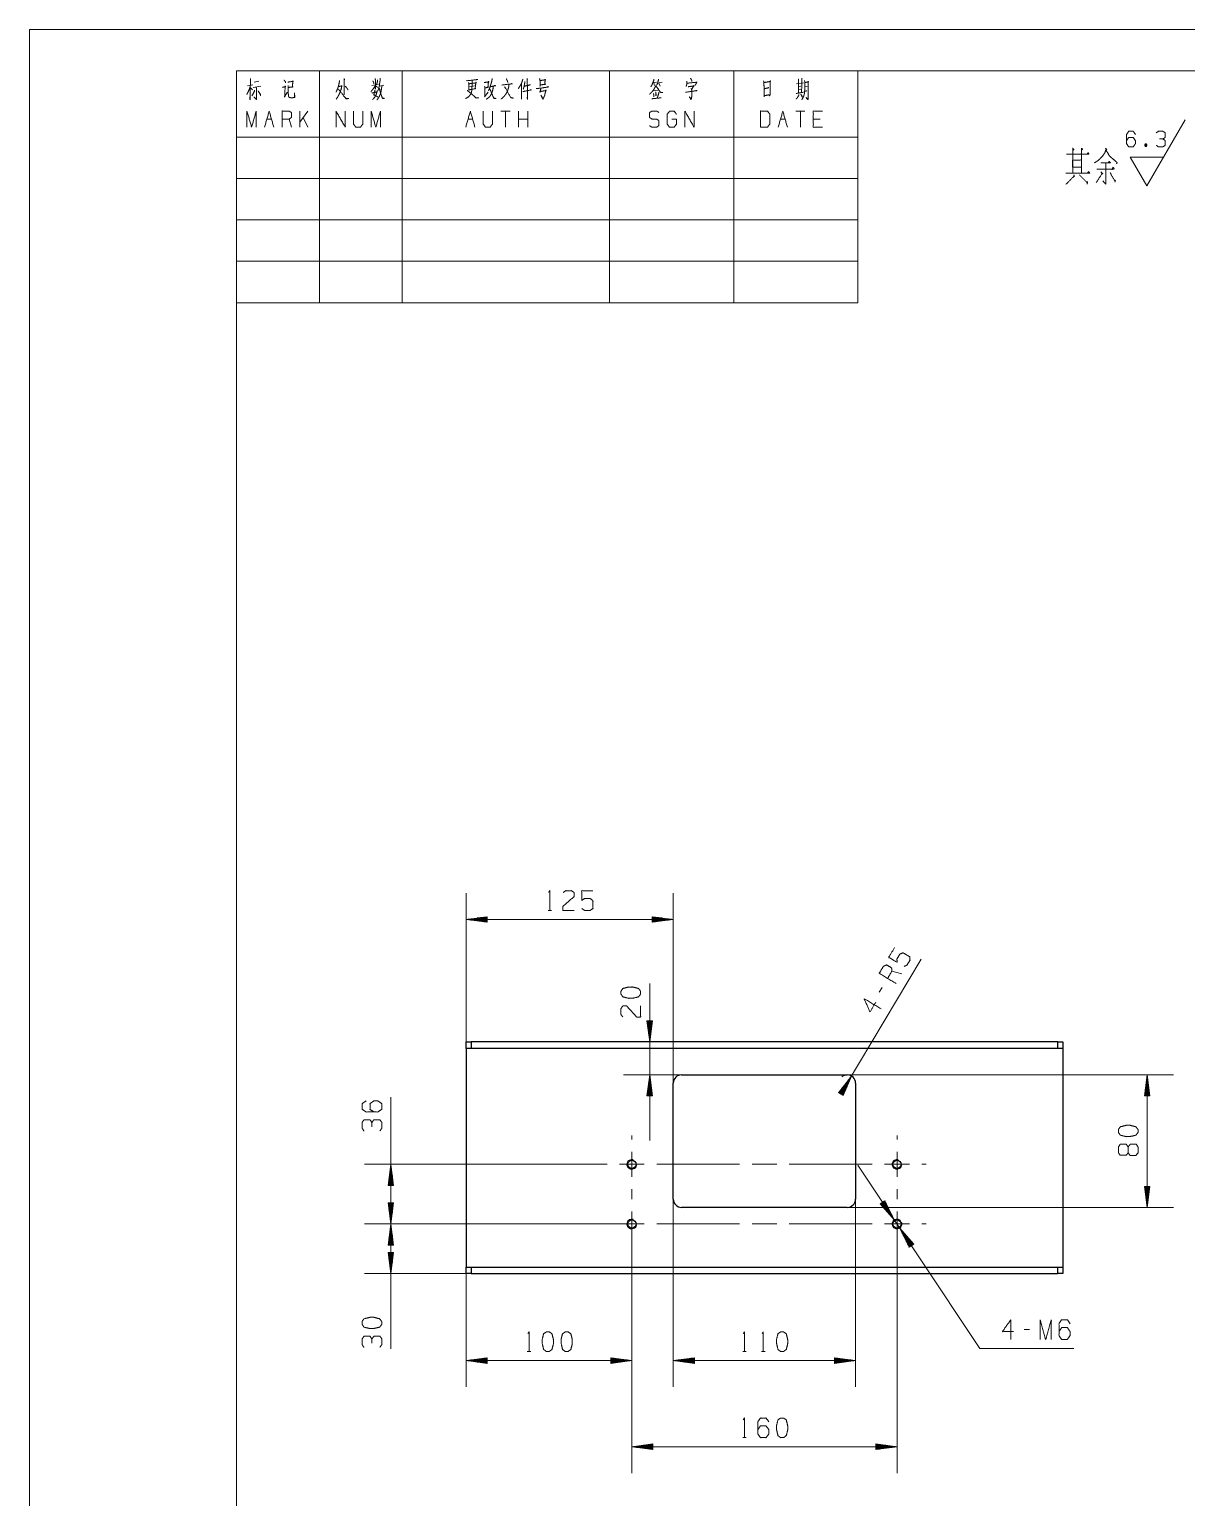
# Model space of a CAD drawing. Header units: millimetres. Extents: x 0 to 210, y 0 to 297.
# Drawn here: x 0 to 139.7, y 119.7 to 297 of the extents above; entities that cross this region are included whole.
import ezdxf

# ---------------------------------------------------------------- set-up
doc = ezdxf.new("R2010")
doc.units = ezdxf.units.MM
doc.layers.add('101', color=7, linetype='Continuous', true_color=0xffffff)

msp = doc.modelspace()

# ---------------------------------------------------------------- linework, layer by layer
at = {"layer": '101', "color": 133, "linetype": 'Continuous', "lineweight": 18}
for p, q in [((210, 297), (0, 297)), ((0, 297), (0, 0)), ((25, 292), (100, 292)), ((25, 292), (100, 292)), ((25, 292), (25, 5)), ((25, 292), (100, 292)), ((205, 292), (25, 292)), ((25, 292), (25, 264)), ((35, 292), (35, 264)), ((45, 292), (45, 264)), ((70, 292), (70, 264)), ((85, 292), (85, 264)), ((100, 292), (100, 264)), ((25, 284), (100, 284)), ((25, 279), (100, 279)), ((25, 274), (100, 274)), ((25, 269), (100, 269)), ((25, 264), (100, 264))]:
    msp.add_line(p, q, dxfattribs=at)
at = {"layer": '101', "color": 72, "linetype": 'Continuous', "lineweight": 18}
for p, q in [((27.13, 290.61), (27.71, 290.74)), ((26.34, 290.18), (26.96, 290.3)), ((26.7, 289.95), (26.92, 289.68)), ((26.99, 289.99), (27.95, 290.14)), ((41.34, 290.22), (42.13, 290.38)), ((42.25, 290.16), (42.79, 290.28)), ((53.17, 290.09), (53.7, 290.18)), ((54.91, 288.87), (55.37, 289.43)), ((75.25, 290.57), (75.67, 290.63)), ((75.35, 290.55), (75.45, 290.24)), ((75.83, 289.64), (75.37, 289.56)), ((75.82, 290.51), (76.35, 290.61)), ((75.98, 290.49), (76.11, 290.16)), ((92.56, 290.43), (93.43, 290.55)), ((92.84, 290.07), (93.11, 290.14)), ((92.86, 289.72), (93.09, 289.78)), ((93.6, 290.05), (93.85, 290.12)), ((28.66, 286.17), (29.22, 286.17)), ((31.62, 285.18), (31.34, 286.17)), ((32.63, 285.18), (32.63, 287.14)), ((33.59, 287.14), (32.63, 285.78)), ((33.59, 285.18), (33.04, 286.36)), ((52.94, 286.17), (53.49, 286.17)), ((58.02, 287.14), (56.9, 287.14)), ((57.46, 287.14), (57.46, 285.18)), ((59.02, 285.18), (59.02, 287.14)), ((60.14, 286.17), (59.02, 286.17)), ((60.14, 285.18), (60.14, 287.14)), ((90.65, 286.17), (91.2, 286.17)), ((93.6, 287.14), (92.49, 287.14)), ((93.05, 287.14), (93.05, 285.18)), ((95.45, 286.17), (94.61, 286.17)), ((62.59, 190.63), (63.01, 190.63)), ((105.28, 182.96), (104.08, 183.28)), ((102.92, 181.32), (102.57, 180.75)), ((120.71, 140.03), (120.04, 140.03)), ((60.09, 137.37), (60.51, 137.37)), ((86.09, 137.37), (86.51, 137.37)), ((88.36, 137.37), (88.79, 137.37)), ((86.09, 126.97), (86.51, 126.97))]:
    msp.add_line(p, q, dxfattribs=at)
at = {"layer": '101', "color": 43, "linetype": 'Continuous', "lineweight": 18}
for p, q in [((134.86, 278.09), (139.47, 286.09)), ((134.68, 283.18), (134.8, 282.84)), ((132.84, 281.59), (136.88, 281.59)), ((134.86, 278.09), (132.84, 281.59))]:
    msp.add_line(p, q, dxfattribs=at)
at = {"layer": '101', "color": 22, "linetype": 'Continuous', "lineweight": 18}
for p, q in [((52.71, 173.97), (52.71, 192.71)), ((77.71, 169.77), (77.71, 192.71)), ((55.25, 189.87), (52.71, 189.54)), ((55.25, 189.72), (54.06, 189.72)), ((55.25, 189.77), (54.44, 189.77)), ((55.25, 189.82), (54.83, 189.82)), ((55.25, 189.87), (55.21, 189.87)), ((55.25, 189.87), (55.21, 189.87)), ((55.25, 189.2), (55.25, 189.87)), ((77.71, 189.54), (75.17, 189.87)), ((75.17, 189.87), (75.2, 189.87)), ((75.17, 189.87), (75.17, 189.2)), ((75.17, 189.87), (75.2, 189.87)), ((75.17, 189.82), (75.58, 189.82)), ((75.17, 189.77), (75.97, 189.77)), ((75.17, 189.72), (76.35, 189.72)), ((77.71, 189.54), (52.71, 189.54)), ((52.71, 189.54), (55.25, 189.2)), ((55.25, 189.56), (52.9, 189.56)), ((55.25, 189.51), (52.9, 189.51)), ((55.25, 189.61), (53.28, 189.61)), ((55.25, 189.46), (53.28, 189.46)), ((55.25, 189.66), (53.67, 189.66)), ((55.25, 189.41), (53.67, 189.41)), ((55.25, 189.36), (54.06, 189.36)), ((55.25, 189.31), (54.44, 189.31)), ((55.25, 189.26), (54.83, 189.26)), ((55.25, 189.21), (55.21, 189.21)), ((55.25, 189.21), (55.21, 189.21)), ((75.17, 189.66), (76.74, 189.66)), ((75.17, 189.61), (77.13, 189.61)), ((75.17, 189.56), (77.51, 189.56)), ((75.17, 189.2), (77.71, 189.54)), ((75.17, 189.51), (77.51, 189.51)), ((75.17, 189.46), (77.13, 189.46)), ((75.17, 189.41), (76.74, 189.41)), ((75.17, 189.36), (76.35, 189.36)), ((75.17, 189.31), (75.97, 189.31)), ((75.17, 189.26), (75.58, 189.26)), ((75.17, 189.21), (75.2, 189.21)), ((75.17, 189.21), (75.2, 189.21)), ((98.71, 169.77), (107.61, 184.73)), ((74.86, 181.81), (74.86, 162.83)), ((74.53, 177.31), (74.86, 174.77)), ((74.53, 177.31), (74.53, 177.28)), ((74.53, 177.31), (74.53, 177.28)), ((75.19, 177.31), (74.53, 177.31)), ((74.58, 177.31), (74.58, 176.89)), ((74.63, 177.31), (74.63, 176.51)), ((74.68, 177.31), (74.68, 176.12)), ((74.73, 177.31), (74.73, 175.73)), ((74.78, 177.31), (74.78, 175.35)), ((74.83, 177.31), (74.83, 174.96)), ((74.86, 174.77), (75.19, 177.31)), ((74.89, 177.31), (74.89, 174.96)), ((74.94, 177.31), (74.94, 175.35)), ((74.99, 177.31), (74.99, 175.73)), ((75.04, 177.31), (75.04, 176.12)), ((75.09, 177.31), (75.09, 176.51)), ((75.14, 177.31), (75.14, 176.89)), ((75.19, 177.31), (75.19, 177.28)), ((75.19, 177.31), (75.19, 177.28)), ((78.71, 170.77), (71.69, 170.77)), ((74.86, 170.77), (74.53, 168.23)), ((74.78, 168.23), (74.78, 170.19)), ((74.83, 168.23), (74.83, 170.58)), ((75.19, 168.23), (74.86, 170.77)), ((74.89, 168.23), (74.89, 170.58)), ((74.94, 168.23), (74.94, 170.19)), ((99.22, 170.63), (97.63, 168.62)), ((97.9, 168.46), (99.1, 170.48)), ((97.94, 168.43), (99.14, 170.45)), ((98.2, 168.27), (99.22, 170.63)), ((98.71, 170.77), (138.07, 170.77)), ((134.89, 170.77), (134.56, 168.23)), ((134.82, 168.23), (134.82, 170.19)), ((134.87, 168.23), (134.87, 170.58)), ((135.23, 168.23), (134.89, 170.77)), ((134.89, 170.77), (134.89, 154.77)), ((134.92, 168.23), (134.92, 170.58)), ((134.97, 168.23), (134.97, 170.19)), ((74.58, 168.23), (74.58, 168.65)), ((74.63, 168.23), (74.63, 169.03)), ((74.68, 168.23), (74.68, 169.42)), ((74.73, 168.23), (74.73, 169.8)), ((74.99, 168.23), (74.99, 169.8)), ((75.04, 168.23), (75.04, 169.42)), ((75.09, 168.23), (75.09, 169.03)), ((75.14, 168.23), (75.14, 168.65)), ((97.63, 168.61), (97.65, 168.64)), ((97.63, 168.61), (97.65, 168.64)), ((97.63, 168.62), (98.2, 168.27)), ((97.68, 168.59), (97.89, 168.95)), ((97.72, 168.56), (98.13, 169.25)), ((97.76, 168.54), (98.37, 169.56)), ((97.81, 168.51), (98.61, 169.86)), ((97.85, 168.48), (98.86, 170.17)), ((97.98, 168.41), (98.99, 170.09)), ((98.03, 168.38), (98.83, 169.73)), ((98.07, 168.35), (98.68, 169.38)), ((98.11, 168.33), (98.52, 169.02)), ((98.16, 168.3), (98.37, 168.66)), ((134.61, 168.23), (134.61, 168.65)), ((134.66, 168.23), (134.66, 169.03)), ((134.72, 168.23), (134.72, 169.42)), ((134.77, 168.23), (134.77, 169.8)), ((135.02, 168.23), (135.02, 169.8)), ((135.07, 168.23), (135.07, 169.42)), ((135.12, 168.23), (135.12, 169.03)), ((135.17, 168.23), (135.17, 168.65)), ((43.63, 152.77), (43.63, 168.07)), ((74.53, 168.23), (74.53, 168.26)), ((74.53, 168.23), (74.53, 168.26)), ((74.53, 168.23), (75.19, 168.23)), ((75.19, 168.23), (75.19, 168.26)), ((75.19, 168.23), (75.19, 168.26)), ((98.2, 168.28), (98.22, 168.3)), ((98.2, 168.28), (98.22, 168.3)), ((134.56, 168.23), (134.56, 168.26)), ((134.56, 168.23), (134.56, 168.26)), ((134.56, 168.23), (135.23, 168.23)), ((135.22, 168.23), (135.22, 168.26)), ((135.22, 168.23), (135.22, 168.26)), ((69.21, 159.97), (40.45, 159.97)), ((43.63, 159.97), (43.29, 157.43)), ((43.6, 157.43), (43.6, 159.78)), ((43.96, 157.43), (43.63, 159.97)), ((43.65, 157.43), (43.65, 159.78)), ((99.97, 159.87), (114.71, 137.74)), ((43.35, 157.43), (43.35, 157.85)), ((43.4, 157.43), (43.4, 158.23)), ((43.45, 157.43), (43.45, 158.62)), ((43.5, 157.43), (43.5, 159)), ((43.55, 157.43), (43.55, 159.39)), ((43.7, 157.43), (43.7, 159.39)), ((43.75, 157.43), (43.75, 159)), ((43.81, 157.43), (43.81, 158.62)), ((43.86, 157.43), (43.86, 158.23)), ((43.91, 157.43), (43.91, 157.85)), ((43.29, 157.43), (43.96, 157.43)), ((43.3, 157.43), (43.3, 157.46)), ((43.3, 157.43), (43.3, 157.46)), ((43.96, 157.43), (43.96, 157.46)), ((43.96, 157.43), (43.96, 157.46)), ((134.56, 157.31), (134.89, 154.77)), ((135.23, 157.31), (134.56, 157.31)), ((134.56, 157.31), (134.56, 157.28)), ((134.56, 157.31), (134.56, 157.28)), ((134.61, 157.31), (134.61, 156.89)), ((134.66, 157.31), (134.66, 156.51)), ((134.72, 157.31), (134.72, 156.12)), ((134.77, 157.31), (134.77, 155.73)), ((134.82, 157.31), (134.82, 155.35)), ((134.87, 157.31), (134.87, 154.96)), ((134.89, 154.77), (135.23, 157.31)), ((134.92, 157.31), (134.92, 154.96)), ((134.97, 157.31), (134.97, 155.35)), ((135.02, 157.31), (135.02, 155.73)), ((135.07, 157.31), (135.07, 156.12)), ((135.12, 157.31), (135.12, 156.51)), ((135.17, 157.31), (135.17, 156.89)), ((135.22, 157.31), (135.22, 157.28)), ((135.22, 157.31), (135.22, 157.28)), ((43.96, 155.31), (43.29, 155.31)), ((43.29, 155.31), (43.63, 152.77)), ((43.3, 155.31), (43.3, 155.28)), ((43.3, 155.31), (43.3, 155.28)), ((43.35, 155.31), (43.35, 154.89)), ((43.4, 155.31), (43.4, 154.51)), ((43.45, 155.31), (43.45, 154.12)), ((43.5, 155.31), (43.5, 153.73)), ((43.55, 155.31), (43.55, 153.35)), ((43.6, 155.31), (43.6, 152.96)), ((43.63, 152.77), (43.96, 155.31)), ((43.65, 155.31), (43.65, 152.96)), ((43.7, 155.31), (43.7, 153.35)), ((43.75, 155.31), (43.75, 153.73)), ((43.81, 155.31), (43.81, 154.12)), ((43.86, 155.31), (43.86, 154.51)), ((43.91, 155.31), (43.91, 154.89)), ((43.96, 155.31), (43.96, 155.28)), ((43.96, 155.31), (43.96, 155.28)), ((77.71, 155.77), (77.71, 133.1)), ((98.71, 154.77), (138.07, 154.77)), ((99.71, 155.77), (99.71, 133.1)), ((103.24, 155.57), (102.69, 155.2)), ((102.69, 155.2), (102.71, 155.17)), ((102.69, 155.2), (104.37, 153.27)), ((102.69, 155.2), (102.71, 155.17)), ((102.73, 155.23), (102.96, 154.88)), ((102.77, 155.26), (103.22, 154.59)), ((102.82, 155.28), (103.48, 154.29)), ((102.86, 155.31), (103.73, 154)), ((102.9, 155.34), (103.99, 153.71)), ((102.94, 155.37), (104.24, 153.41)), ((102.99, 155.4), (104.29, 153.44)), ((103.03, 155.42), (104.12, 153.79)), ((103.07, 155.45), (103.94, 154.14)), ((103.11, 155.48), (103.77, 154.49)), ((103.15, 155.51), (103.6, 154.84)), ((103.2, 155.54), (103.43, 155.19)), ((103.24, 155.57), (103.26, 155.54)), ((104.37, 153.27), (103.24, 155.57)), ((103.24, 155.57), (103.26, 155.54)), ((69.21, 152.77), (40.45, 152.77)), ((72.71, 152.77), (40.45, 152.77)), ((43.63, 152.77), (43.29, 150.23)), ((43.6, 150.23), (43.6, 152.58)), ((43.96, 150.23), (43.63, 152.77)), ((43.63, 152.77), (43.63, 137.7)), ((43.65, 150.23), (43.65, 152.58)), ((72.71, 152.77), (72.71, 122.7)), ((104.71, 152.77), (104.71, 122.7)), ((43.4, 150.23), (43.4, 151.03)), ((43.45, 150.23), (43.45, 151.42)), ((43.5, 150.23), (43.5, 151.8)), ((43.55, 150.23), (43.55, 152.19)), ((43.7, 150.23), (43.7, 152.19)), ((43.75, 150.23), (43.75, 151.8)), ((43.81, 150.23), (43.81, 151.42)), ((43.86, 150.23), (43.86, 151.03)), ((105.04, 152.27), (106.17, 149.97)), ((106.72, 150.34), (105.04, 152.27)), ((106.42, 150.14), (105.12, 152.09)), ((106.47, 150.17), (105.17, 152.12)), ((106.38, 150.11), (105.3, 151.75)), ((106.51, 150.2), (105.42, 151.83)), ((106.34, 150.09), (105.47, 151.4)), ((106.3, 150.06), (105.64, 151.05)), ((106.55, 150.23), (105.68, 151.54)), ((106.26, 150.03), (105.81, 150.7)), ((106.59, 150.25), (105.93, 151.24)), ((106.64, 150.28), (106.19, 150.95)), ((43.29, 150.23), (43.96, 150.23)), ((43.96, 149.31), (43.29, 149.31)), ((43.29, 149.31), (43.63, 146.77)), ((43.3, 150.23), (43.3, 150.26)), ((43.3, 150.23), (43.3, 150.26)), ((43.3, 149.31), (43.3, 149.28)), ((43.3, 149.31), (43.3, 149.28)), ((43.35, 150.23), (43.35, 150.65)), ((43.35, 149.31), (43.35, 148.89)), ((43.4, 149.31), (43.4, 148.51)), ((43.45, 149.31), (43.45, 148.12)), ((43.5, 149.31), (43.5, 147.73)), ((43.55, 149.31), (43.55, 147.35)), ((43.6, 149.31), (43.6, 146.96)), ((43.63, 146.77), (43.96, 149.31)), ((43.65, 149.31), (43.65, 146.96)), ((43.7, 149.31), (43.7, 147.35)), ((43.75, 149.31), (43.75, 147.73)), ((43.81, 149.31), (43.81, 148.12)), ((43.86, 149.31), (43.86, 148.51)), ((43.91, 150.23), (43.91, 150.65)), ((43.91, 149.31), (43.91, 148.89)), ((43.96, 150.23), (43.96, 150.26)), ((43.96, 150.23), (43.96, 150.26)), ((43.96, 149.31), (43.96, 149.28)), ((43.96, 149.31), (43.96, 149.28)), ((72.71, 149.27), (72.71, 133.1)), ((106.21, 150), (105.98, 150.35)), ((106.17, 149.97), (106.15, 150)), ((106.17, 149.97), (106.15, 150)), ((106.17, 149.97), (106.72, 150.34)), ((106.68, 150.31), (106.45, 150.66)), ((106.72, 150.34), (106.7, 150.37)), ((106.72, 150.34), (106.7, 150.37)), ((52.71, 147.57), (52.71, 133.1)), ((53.31, 146.77), (40.45, 146.77)), ((55.25, 136.61), (52.71, 136.27)), ((55.25, 136.5), (54.44, 136.5)), ((55.25, 136.55), (54.83, 136.55)), ((55.25, 136.6), (55.21, 136.6)), ((55.25, 136.6), (55.21, 136.6)), ((55.25, 135.94), (55.25, 136.61)), ((70.17, 136.61), (70.17, 135.94)), ((72.71, 136.27), (70.17, 136.61)), ((70.17, 136.6), (70.2, 136.6)), ((70.17, 136.6), (70.2, 136.6)), ((70.17, 136.55), (70.58, 136.55)), ((70.17, 136.5), (70.97, 136.5)), ((80.25, 136.61), (77.71, 136.27)), ((80.25, 136.5), (79.44, 136.5)), ((80.25, 136.55), (79.83, 136.55)), ((80.25, 136.6), (80.21, 136.6)), ((80.25, 136.6), (80.21, 136.6)), ((80.25, 135.94), (80.25, 136.61)), ((99.71, 136.27), (97.17, 136.61)), ((97.17, 136.61), (97.17, 135.94)), ((97.17, 136.6), (97.2, 136.6)), ((97.17, 136.6), (97.2, 136.6)), ((97.17, 136.55), (97.58, 136.55)), ((97.17, 136.5), (97.97, 136.5)), ((114.71, 137.74), (126.04, 137.74)), ((72.71, 136.27), (52.71, 136.27)), ((52.71, 136.27), (55.25, 135.94)), ((55.25, 136.3), (52.9, 136.3)), ((55.25, 136.25), (52.9, 136.25)), ((55.25, 136.35), (53.28, 136.35)), ((55.25, 136.2), (53.28, 136.2)), ((55.25, 136.4), (53.67, 136.4)), ((55.25, 136.15), (53.67, 136.15)), ((55.25, 136.45), (54.06, 136.45)), ((55.25, 136.1), (54.06, 136.1)), ((55.25, 136.05), (54.44, 136.05)), ((55.25, 135.99), (54.83, 135.99)), ((55.25, 135.94), (55.21, 135.94)), ((55.25, 135.94), (55.21, 135.94)), ((70.17, 136.45), (71.35, 136.45)), ((70.17, 136.4), (71.74, 136.4)), ((70.17, 136.35), (72.13, 136.35)), ((70.17, 136.3), (72.51, 136.3)), ((70.17, 135.94), (72.71, 136.27)), ((70.17, 136.25), (72.51, 136.25)), ((70.17, 136.2), (72.13, 136.2)), ((70.17, 136.15), (71.74, 136.15)), ((70.17, 136.1), (71.35, 136.1)), ((70.17, 136.05), (70.97, 136.05)), ((70.17, 135.99), (70.58, 135.99)), ((70.17, 135.94), (70.2, 135.94)), ((70.17, 135.94), (70.2, 135.94)), ((77.71, 136.27), (99.71, 136.27)), ((77.71, 136.27), (80.25, 135.94)), ((80.25, 136.3), (77.9, 136.3)), ((80.25, 136.25), (77.9, 136.25)), ((80.25, 136.35), (78.28, 136.35)), ((80.25, 136.2), (78.28, 136.2)), ((80.25, 136.4), (78.67, 136.4)), ((80.25, 136.15), (78.67, 136.15)), ((80.25, 136.45), (79.06, 136.45)), ((80.25, 136.1), (79.06, 136.1)), ((80.25, 136.05), (79.44, 136.05)), ((80.25, 135.99), (79.83, 135.99)), ((80.25, 135.94), (80.21, 135.94)), ((80.25, 135.94), (80.21, 135.94)), ((97.17, 136.45), (98.35, 136.45)), ((97.17, 136.4), (98.74, 136.4)), ((97.17, 136.35), (99.13, 136.35)), ((97.17, 136.3), (99.51, 136.3)), ((97.17, 135.94), (99.71, 136.27)), ((97.17, 136.25), (99.51, 136.25)), ((97.17, 136.2), (99.13, 136.2)), ((97.17, 136.15), (98.74, 136.15)), ((97.17, 136.1), (98.35, 136.1)), ((97.17, 136.05), (97.97, 136.05)), ((97.17, 135.99), (97.58, 135.99)), ((97.17, 135.94), (97.2, 135.94)), ((97.17, 135.94), (97.2, 135.94)), ((75.25, 126.21), (72.71, 125.87)), ((72.71, 125.87), (75.25, 125.54)), ((72.71, 125.87), (104.71, 125.87)), ((75.25, 125.9), (72.9, 125.9)), ((75.25, 125.95), (73.28, 125.95)), ((75.25, 126), (73.67, 126)), ((75.25, 126.05), (74.06, 126.05)), ((75.25, 126.1), (74.44, 126.1)), ((75.25, 126.15), (74.83, 126.15)), ((75.25, 126.2), (75.21, 126.2)), ((75.25, 126.2), (75.21, 126.2)), ((75.25, 125.54), (75.25, 126.21)), ((104.71, 125.87), (102.17, 126.21)), ((102.17, 126.21), (102.17, 125.54)), ((102.17, 126.2), (102.2, 126.2)), ((102.17, 126.2), (102.2, 126.2)), ((102.17, 126.15), (102.58, 126.15)), ((102.17, 126.1), (102.97, 126.1)), ((102.17, 126.05), (103.35, 126.05)), ((102.17, 126), (103.74, 126)), ((102.17, 125.95), (104.13, 125.95)), ((102.17, 125.9), (104.51, 125.9)), ((102.17, 125.54), (104.71, 125.87)), ((75.25, 125.85), (72.9, 125.85)), ((75.25, 125.8), (73.28, 125.8)), ((75.25, 125.75), (73.67, 125.75)), ((75.25, 125.7), (74.06, 125.7)), ((75.25, 125.65), (74.44, 125.65)), ((75.25, 125.59), (74.83, 125.59)), ((75.25, 125.54), (75.21, 125.54)), ((75.25, 125.54), (75.21, 125.54)), ((102.17, 125.85), (104.51, 125.85)), ((102.17, 125.8), (104.13, 125.8)), ((102.17, 125.75), (103.74, 125.75)), ((102.17, 125.7), (103.35, 125.7)), ((102.17, 125.65), (102.97, 125.65)), ((102.17, 125.59), (102.58, 125.59)), ((102.17, 125.54), (102.2, 125.54)), ((102.17, 125.54), (102.2, 125.54))]:
    msp.add_line(p, q, dxfattribs=at)
at = {"layer": '101', "color": 72, "linetype": 'Continuous', "lineweight": 25}
for p, q in [((52.71, 174.77), (53.31, 174.77)), ((52.71, 173.97), (52.71, 174.77)), ((52.71, 173.97), (52.71, 147.57)), ((53.31, 173.97), (52.71, 173.97)), ((124.11, 174.77), (53.31, 174.77)), ((53.31, 174.77), (53.31, 173.97)), ((124.11, 173.97), (53.31, 173.97)), ((124.11, 173.97), (124.11, 174.77)), ((124.11, 174.77), (124.71, 174.77)), ((124.71, 173.97), (124.11, 173.97)), ((124.71, 174.77), (124.71, 173.97)), ((124.71, 173.97), (124.71, 147.57)), ((78.71, 170.77), (98.71, 170.77)), ((77.71, 155.77), (77.71, 169.77)), ((99.71, 169.77), (99.71, 155.77)), ((98.71, 154.77), (78.71, 154.77)), ((52.71, 147.57), (53.31, 147.57)), ((52.71, 146.77), (52.71, 147.57)), ((53.31, 147.57), (53.31, 146.77)), ((53.31, 147.57), (124.11, 147.57)), ((124.11, 146.77), (124.11, 147.57)), ((124.11, 147.57), (124.71, 147.57)), ((124.71, 147.57), (124.71, 146.77)), ((53.31, 146.77), (52.71, 146.77)), ((53.31, 146.77), (124.11, 146.77)), ((124.71, 146.77), (124.11, 146.77))]:
    msp.add_line(p, q, dxfattribs=at)
at = {"layer": '101', "color": 151, "linetype": 'Continuous', "lineweight": 18}
for p, q in [((72.71, 162.97), (72.71, 163.47)), ((72.71, 162.97), (72.71, 163.47)), ((104.71, 162.97), (104.71, 163.47)), ((104.71, 162.97), (104.71, 163.47)), ((72.71, 158.47), (72.71, 161.47)), ((72.71, 158.47), (72.71, 161.47)), ((104.71, 158.47), (104.71, 161.47)), ((104.71, 158.47), (104.71, 161.47)), ((69.71, 159.97), (69.21, 159.97)), ((69.71, 159.97), (69.21, 159.97)), ((74.21, 159.97), (71.21, 159.97)), ((71.21, 159.97), (74.21, 159.97)), ((75.71, 159.97), (76.21, 159.97)), ((75.71, 159.97), (85.71, 159.97)), ((87.21, 159.97), (90.21, 159.97)), ((91.71, 159.97), (101.71, 159.97)), ((101.71, 159.97), (101.21, 159.97)), ((103.21, 159.97), (106.21, 159.97)), ((106.21, 159.97), (103.21, 159.97)), ((107.71, 159.97), (108.21, 159.97)), ((107.71, 159.97), (108.21, 159.97)), ((72.71, 155.77), (72.71, 156.97)), ((72.71, 156.97), (72.71, 156.47)), ((72.71, 155.77), (72.71, 156.27)), ((104.71, 156.97), (104.71, 156.47)), ((104.71, 155.77), (104.71, 156.97)), ((104.71, 155.77), (104.71, 156.27)), ((72.71, 151.27), (72.71, 154.27)), ((72.71, 151.27), (72.71, 154.27)), ((104.71, 151.27), (104.71, 154.27)), ((104.71, 151.27), (104.71, 154.27)), ((69.71, 152.77), (69.21, 152.77)), ((69.71, 152.77), (69.21, 152.77)), ((74.21, 152.77), (71.21, 152.77)), ((71.21, 152.77), (74.21, 152.77)), ((75.71, 152.77), (76.21, 152.77)), ((75.71, 152.77), (85.71, 152.77)), ((87.21, 152.77), (90.21, 152.77)), ((91.71, 152.77), (101.71, 152.77)), ((101.71, 152.77), (101.21, 152.77)), ((103.21, 152.77), (106.21, 152.77)), ((106.21, 152.77), (103.21, 152.77)), ((107.71, 152.77), (108.21, 152.77)), ((107.71, 152.77), (108.21, 152.77)), ((72.71, 149.77), (72.71, 149.27)), ((72.71, 149.77), (72.71, 149.27)), ((104.71, 149.77), (104.71, 149.27)), ((104.71, 149.77), (104.71, 149.27))]:
    msp.add_line(p, q, dxfattribs=at)
at = {"layer": '101', "color": 72, "linetype": 'Continuous', "lineweight": 25}
for centre in [(72.71, 159.97), (104.71, 159.97), (72.71, 152.77), (104.71, 152.77)]:
    msp.add_circle(centre, 0.5, dxfattribs=at)
for centre, start, end in [((78.71, 169.77), 90, 180), ((98.71, 169.77), 0, 90), ((78.71, 155.77), 180, 270), ((98.71, 155.77), 270, 0)]:
    msp.add_arc(centre, 1, start, end, dxfattribs=at)
at = {"layer": '101', "color": 22, "linetype": 'Continuous', "lineweight": 18}
for centre, radius, start, end in [((98.71, 169.77), 1, 90, 131.7515), ((104.71, 152.77), 0.6, 44.3643, 75), ((104.71, 152.77), 0.6, 345, 22.9616)]:
    msp.add_arc(centre, radius, start, end, dxfattribs=at)
at = {"layer": '101', "color": 72, "linetype": 'Continuous', "lineweight": 13}
for centre in [(72.71, 159.97), (104.71, 159.97), (72.71, 152.77), (104.71, 152.77)]:
    msp.add_arc(centre, 0.6, 75, 345, dxfattribs=at)
at = {"layer": '101', "color": 72, "linetype": 'Continuous', "lineweight": 18}
for points, knots in [([(26.67, 291.07), (26.66, 288.89), (26.63, 288.5), (26.61, 288.71), (26.64, 288.94)], [0, 0, 0.723303, 0.854546, 0.923601, 1, 1]), ([(30.7, 290.88), (30.87, 290.72), (30.92, 290.63), (30.92, 290.53), (30.9, 290.67)], [0, 0, 0.413146, 0.573572, 0.750721, 1, 1]), ([(31.19, 290.63), (31.87, 290.74), (31.82, 290.8), (31.73, 290.05), (31.82, 290.05), (31.25, 289.99)], [0, 0, 0.313958, 0.349012, 0.694882, 0.735357, 1, 1]), ([(37.43, 290.84), (37.42, 290.72), (37.34, 290.3), (37.26, 290.01), (37.18, 289.8), (37.09, 289.6), (37.01, 289.43)], [0, 0, 0.084498, 0.36853, 0.573114, 0.721457, 0.873368, 1, 1]), ([(37.97, 291.05), (38.02, 290.94), (38, 290.84), (37.99, 289.12), (37.97, 289.23), (38, 289.45)], [0, 0, 0.049543, 0.095606, 0.852767, 0.898838, 1, 1]), ([(41.43, 290.8), (41.56, 290.57), (41.59, 290.43)], [0, 0, 0.640221, 1, 1]), ([(41.73, 291.07), (41.76, 290.92), (41.76, 289.78), (41.73, 289.93), (41.76, 290.05)], [0, 0, 0.094654, 0.823636, 0.91829, 1, 1]), ([(42.03, 290.92), (42.03, 290.82), (41.91, 290.34)], [0, 0, 0.174301, 1, 1]), ([(42.33, 291.11), (42.33, 290.98), (42.32, 290.76), (42.27, 290.47), (42.23, 290.16), (42.17, 289.91), (42.1, 289.68), (42.08, 289.62)], [0, 0, 0.081852, 0.232243, 0.425429, 0.63211, 0.800313, 0.957953, 1, 1]), ([(53.44, 290.84), (53.42, 290.18), (53.41, 289.85), (53.39, 289.66), (53.38, 289.56), (53.36, 289.43), (53.32, 289.31), (53.27, 289.2), (53.14, 289.02), (53, 288.85), (52.79, 288.73), (52.69, 288.67), (52.65, 288.65)], [0, 0, 0.263783, 0.395771, 0.470171, 0.511786, 0.56157, 0.614019, 0.658777, 0.749614, 0.837596, 0.932985, 0.980677, 1, 1]), ([(52.76, 290.82), (52.82, 290.78), (52.85, 290.8), (54.11, 290.94), (54.07, 290.96), (53.92, 290.92)], [0, 0, 0.045522, 0.068286, 0.872626, 0.90344, 1, 1]), ([(54.88, 290.57), (55.47, 290.67), (55.41, 290.74), (55.34, 290.01), (55.41, 290.01), (54.97, 289.93), (54.94, 290.12), (54.97, 289.89), (54.96, 288.96)], [0, 0, 0.181366, 0.207406, 0.429567, 0.451891, 0.588199, 0.645735, 0.715777, 1, 1]), ([(55.85, 291.05), (55.82, 290.8), (55.73, 290.47), (55.62, 290.12), (55.53, 289.89), (55.47, 289.72), (55.41, 289.58)], [0, 0, 0.162457, 0.385014, 0.625897, 0.784413, 0.898493, 1, 1]), ([(57.56, 291.03), (57.66, 290.84), (57.71, 290.72), (57.74, 290.59)], [0, 0, 0.450481, 0.729637, 1, 1]), ([(59.55, 290.98), (59.48, 290.72), (59.38, 290.47), (59.26, 290.24), (59.14, 290.05), (59, 289.85)], [0, 0, 0.21836, 0.428744, 0.629221, 0.801494, 1, 1]), ([(60.08, 291.07), (60.12, 290.98), (60.09, 291.03), (60.11, 288.54), (60.09, 288.73), (60.11, 289.04)], [0, 0, 0.029975, 0.04619, 0.840789, 0.900562, 1, 1]), ([(61.57, 291.07), (61.63, 290.82), (61.63, 290.09), (61.63, 290.28), (62.33, 290.38), (62.21, 290.38), (62.24, 290.9), (62.26, 290.98), (62.29, 290.92), (62.19, 290.9), (61.63, 290.82)], [0, 0, 0.076614, 0.294117, 0.350048, 0.563214, 0.598361, 0.753971, 0.779215, 0.799829, 0.831205, 1, 1]), ([(75.37, 290.98), (75.35, 290.84), (75.23, 290.53), (75.13, 290.28), (75.01, 290.07)], [0, 0, 0.148006, 0.485257, 0.758321, 1, 1]), ([(75.91, 290.98), (75.92, 290.88), (75.75, 290.3)], [0, 0, 0.147218, 1, 1]), ([(79.34, 290.74), (79.34, 290.51), (79.33, 290.34), (79.3, 290.22), (79.27, 290.12)], [0, 0, 0.361949, 0.626223, 0.829034, 1, 1]), ([(79.78, 291.09), (79.89, 290.96), (79.93, 290.86), (79.96, 290.69)], [0, 0, 0.364604, 0.619196, 1, 1]), ([(88.61, 290.8), (88.64, 290.59), (88.66, 290.14), (88.67, 289.66), (88.67, 289.6), (88.67, 288.83), (88.67, 288.98), (89.24, 289.1), (89.36, 288.96), (89.39, 289.14), (89.39, 289.39), (89.4, 289.87), (89.42, 290.36), (89.42, 290.78), (89.43, 290.72), (88.66, 290.57)], [0, 0, 0.037589, 0.119519, 0.205166, 0.216331, 0.354043, 0.380097, 0.485125, 0.518622, 0.552532, 0.597196, 0.682843, 0.77221, 0.846648, 0.858119, 1, 1]), ([(92.8, 290.98), (92.83, 290.86), (92.83, 289.31)], [0, 0, 0.075954, 1, 1]), ([(93.21, 291.11), (93.24, 290.98), (93.19, 289.37)], [0, 0, 0.073211, 1, 1]), ([(93.55, 290.82), (93.59, 290.59), (93.59, 290.14), (93.57, 289.64), (93.55, 289.33), (93.47, 289), (93.38, 288.79), (93.22, 288.48)], [0, 0, 0.096217, 0.285187, 0.491418, 0.620825, 0.76157, 0.854869, 1, 1]), ([(93.59, 290.57), (94.03, 290.67), (93.98, 290.74), (93.98, 290.05), (94, 289.12), (93.98, 288.77), (93.97, 288.56), (93.95, 288.5), (93.74, 288.77), (93.94, 288.58)], [0, 0, 0.13308, 0.155522, 0.357051, 0.631901, 0.735808, 0.797028, 0.815849, 0.918301, 1, 1]), ([(26.67, 290.16), (26.6, 289.91), (26.48, 289.62), (26.35, 289.35), (26.23, 289.14)], [0, 0, 0.233514, 0.515368, 0.78555, 1, 1]), ([(27.18, 289.66), (27.17, 289.58), (26.86, 288.96)], [0, 0, 0.108202, 1, 1]), ([(27.37, 289.99), (27.42, 289.87), (27.42, 288.83), (27.4, 288.6), (27.39, 288.52), (27.11, 288.85), (27.39, 288.56)], [0, 0, 0.056947, 0.504404, 0.603051, 0.639405, 0.826366, 1, 1]), ([(27.61, 289.58), (27.87, 289.16), (27.92, 289), (27.81, 289.27)], [0, 0, 0.516563, 0.696901, 1, 1]), ([(30.53, 289.99), (30.92, 290.09), (30.86, 290.16), (30.83, 288.96), (30.77, 288.83), (31.12, 289.41)], [0, 0, 0.158008, 0.19221, 0.673433, 0.728446, 1, 1]), ([(31.22, 290.22), (31.25, 289.91), (31.25, 289.2), (31.27, 288.98), (31.3, 288.87), (31.34, 288.81), (31.41, 288.77), (31.53, 288.75), (31.66, 288.73), (32.03, 288.79), (32, 289.33), (32, 288.79)], [0, 0, 0.097093, 0.316208, 0.387239, 0.42073, 0.444406, 0.470581, 0.507596, 0.549105, 0.664641, 0.832445, 1, 1]), ([(37.28, 290.09), (37.75, 290.18), (37.71, 290.22), (37.68, 290.03), (37.62, 289.76), (37.56, 289.6), (37.48, 289.37), (37.4, 289.18), (37.28, 288.98), (37.2, 288.81), (37.02, 288.56)], [0, 0, 0.202443, 0.228131, 0.308408, 0.425631, 0.500403, 0.604281, 0.689483, 0.790714, 0.870506, 1, 1]), ([(37.28, 289.8), (38.22, 288.62), (38.56, 288.65), (38.54, 288.65), (38.24, 288.67), (38.08, 288.81)], [0, 0, 0.632183, 0.773704, 0.779845, 0.909108, 1, 1]), ([(38.1, 290.16), (38.13, 290.14), (38.4, 289.8), (38.47, 289.68)], [0, 0, 0.059448, 0.761031, 1, 1]), ([(41.75, 290.24), (41.62, 290.01), (41.48, 289.8), (41.35, 289.64), (41.22, 289.49)], [0, 0, 0.287221, 0.555142, 0.786181, 1, 1]), ([(41.34, 289.31), (41.97, 289.45), (41.98, 289.64), (41.98, 289.56), (41.91, 289.31), (41.81, 289.04), (41.7, 288.83), (41.59, 288.71), (41.48, 288.58), (41.41, 288.52)], [0, 0, 0.30447, 0.39258, 0.431622, 0.553714, 0.689469, 0.798362, 0.878841, 0.954752, 1, 1]), ([(41.72, 289.66), (41.56, 289.08), (41.66, 289.04), (41.78, 289), (41.89, 288.94), (42.04, 288.85)], [0, 0, 0.5291, 0.62629, 0.735524, 0.852093, 1, 1]), ([(41.76, 290.2), (41.94, 290.07), (42.03, 289.97)], [0, 0, 0.613122, 1, 1]), ([(42.54, 290.16), (42.49, 289.8), (42.45, 289.56), (42.41, 289.35), (42.35, 289.16), (42.23, 288.91), (42.13, 288.73), (42.01, 288.56), (41.92, 288.48)], [0, 0, 0.19438, 0.332636, 0.448614, 0.555649, 0.70616, 0.822692, 0.933847, 1, 1]), ([(42.22, 289.89), (42.25, 289.85), (42.39, 289.27), (42.49, 289), (42.6, 288.71), (42.63, 288.65), (42.85, 288.67), (42.63, 288.69), (42.55, 288.81)], [0, 0, 0.026721, 0.341749, 0.493483, 0.655465, 0.691641, 0.80784, 0.924039, 1, 1]), ([(52.82, 289.6), (52.89, 289.6), (53.17, 289.37), (53.41, 289.16), (53.63, 288.98), (53.9, 288.71), (54.23, 288.75), (53.92, 288.71), (53.82, 288.79)], [0, 0, 0.033467, 0.197839, 0.340788, 0.472468, 0.649452, 0.797921, 0.939753, 1, 1]), ([(53, 290.59), (53.04, 290.41), (53.04, 289.66), (53.03, 289.7), (53.89, 289.85), (53.8, 289.85), (53.89, 290.63), (53.92, 290.57), (53.87, 290.53), (53.04, 290.43)], [0, 0, 0.051663, 0.252803, 0.264656, 0.500971, 0.524672, 0.738301, 0.756829, 0.773117, 1, 1]), ([(55.98, 290.12), (55.98, 289.99), (55.92, 289.66), (55.86, 289.47), (55.81, 289.31), (55.73, 289.16), (55.65, 289.02), (55.54, 288.87), (55.31, 288.67), (55.13, 288.58)], [0, 0, 0.067236, 0.249298, 0.354996, 0.450079, 0.537949, 0.629663, 0.725721, 0.894899, 1, 1]), ([(55.54, 289.8), (55.59, 289.78), (56.04, 288.67), (56.32, 288.65), (56.06, 288.71), (55.98, 288.83)], [0, 0, 0.024909, 0.644018, 0.787117, 0.926016, 1, 1]), ([(55.62, 290.07), (56.27, 290.2), (56.2, 290.22), (56.08, 290.18)], [0, 0, 0.769962, 0.857327, 1, 1]), ([(57.88, 290.32), (57.88, 290.2), (57.81, 289.91), (57.74, 289.68), (57.65, 289.43), (57.52, 289.23), (57.5, 289.18), (57.42, 289.08), (57.31, 288.94), (57.18, 288.81), (57.06, 288.69), (56.93, 288.58)], [0, 0, 0.060656, 0.206644, 0.323463, 0.452143, 0.571976, 0.593424, 0.659716, 0.74639, 0.834816, 0.918178, 1, 1]), ([(57.02, 290.28), (58.29, 290.43), (58.21, 290.45), (58.12, 290.41)], [0, 0, 0.872478, 0.933903, 1, 1]), ([(57.34, 290.05), (57.4, 290.01), (58.1, 288.75), (58.43, 288.69), (58.12, 288.77), (58.02, 288.89)], [0, 0, 0.030854, 0.652647, 0.79375, 0.930716, 1, 1]), ([(59.38, 290.41), (59.39, 289.16), (59.39, 288.56), (59.38, 288.69), (59.39, 288.91)], [0, 0, 0.565717, 0.839123, 0.896086, 1, 1]), ([(59.57, 289.49), (60.61, 289.7), (60.53, 289.72), (60.4, 289.66)], [0, 0, 0.826976, 0.886334, 1, 1]), ([(59.8, 290.72), (59.76, 290.38), (59.7, 290.09), (59.64, 289.89), (59.6, 289.76)], [0, 0, 0.34211, 0.644851, 0.86512, 1, 1]), ([(59.8, 290.14), (60.47, 290.32), (60.4, 290.32), (60.28, 290.26)], [0, 0, 0.772509, 0.853435, 1, 1]), ([(61.18, 289.87), (61.37, 289.87), (61.75, 289.91), (62.68, 290.05), (62.58, 290.07), (62.43, 290.03)], [0, 0, 0.10704, 0.322386, 0.855626, 0.914427, 1, 1]), ([(61.73, 289.91), (61.63, 289.41), (61.6, 289.49), (62.38, 289.62), (62.33, 289.7), (62.33, 289.62), (62.24, 289.27), (62.19, 289.04), (62.11, 288.85), (62.05, 288.71), (62.01, 288.6), (61.98, 288.58), (61.72, 289.06), (62, 288.62)], [0, 0, 0.13637, 0.159981, 0.371157, 0.396349, 0.418604, 0.516111, 0.579311, 0.63312, 0.675133, 0.705357, 0.714996, 0.861275, 1, 1]), ([(75.64, 290.3), (75.63, 290.2), (75.39, 289.83), (75.38, 289.78), (75.26, 289.6), (75.06, 289.37), (74.85, 289.16)], [0, 0, 0.074337, 0.387309, 0.418539, 0.575027, 0.79286, 1, 1]), ([(75.31, 289.27), (75.38, 289), (75.38, 288.87), (75.37, 289.04)], [0, 0, 0.489807, 0.707975, 1, 1]), ([(75.58, 289.43), (75.64, 289.12), (75.61, 288.96), (75.61, 289.18)], [0, 0, 0.443891, 0.680119, 1, 1]), ([(75.61, 290.16), (76.2, 289.37), (76.43, 289.37), (76.2, 289.39), (76.08, 289.54)], [0, 0, 0.599324, 0.742451, 0.886135, 1, 1]), ([(75.95, 289.41), (75.95, 289.27), (75.77, 288.69)], [0, 0, 0.19307, 1, 1]), ([(79.2, 289.41), (80.57, 289.6), (80.49, 289.62), (80.28, 289.56)], [0, 0, 0.820202, 0.873508, 1, 1]), ([(79.34, 290.49), (80.57, 290.63), (80.56, 290.67), (80.37, 290.26)], [0, 0, 0.712481, 0.737756, 1, 1]), ([(79.49, 290.07), (80.25, 290.18), (80.21, 290.24), (79.92, 289.72)], [0, 0, 0.533866, 0.586729, 1, 1]), ([(79.87, 289.87), (79.9, 289.76), (79.93, 289.64), (79.94, 289.43), (79.94, 289), (79.93, 288.85), (79.9, 288.65), (79.86, 288.52), (79.64, 288.87), (79.87, 288.56)], [0, 0, 0.049623, 0.1085, 0.204239, 0.404798, 0.471991, 0.568442, 0.629223, 0.820578, 1, 1]), ([(88.67, 289.83), (89.24, 289.95), (89.18, 289.97), (89.05, 289.89)], [0, 0, 0.728512, 0.805958, 1, 1]), ([(92.52, 289.25), (93.43, 289.41), (93.38, 289.43), (93.33, 289.37)], [0, 0, 0.873246, 0.919206, 1, 1]), ([(92.86, 289.12), (92.84, 289.02), (92.73, 288.81), (92.62, 288.67), (92.52, 288.56)], [0, 0, 0.157085, 0.51447, 0.781154, 1, 1]), ([(93.09, 289.18), (93.25, 288.94), (93.25, 288.83), (93.19, 289.02)], [0, 0, 0.497679, 0.671694, 1, 1]), ([(93.57, 289.52), (93.6, 289.52), (93.84, 289.58)], [0, 0, 0.107799, 1, 1]), ([(30.51, 285.18), (30.51, 287.14), (31.34, 287.14), (31.62, 286.96), (31.62, 286.36), (31.34, 286.17), (30.51, 286.17)], [0, 0, 0.400952, 0.571035, 0.639278, 0.761676, 0.829917, 1, 1]), ([(75.12, 288.62), (76.23, 288.73), (76.16, 288.73), (75.99, 288.71)], [0, 0, 0.825897, 0.879998, 1, 1]), ([(88.25, 285.18), (89.07, 285.18), (89.36, 285.57), (89.36, 286.75), (89.07, 287.14), (88.25, 287.14), (88.25, 285.18)], [0, 0, 0.142133, 0.227159, 0.431787, 0.516817, 0.65895, 1, 1]), ([(95.73, 285.18), (94.61, 285.18), (94.61, 287.14), (95.73, 287.14)], [0, 0, 0.265389, 0.734611, 1, 1]), ([(26.26, 285.18), (26.26, 287.14), (26.82, 285.18), (27.37, 287.14), (27.37, 285.18)], [0, 0, 0.245192, 0.5, 0.754808, 1, 1]), ([(37.01, 285.18), (37.01, 287.14), (38.12, 285.18), (38.12, 287.14)], [0, 0, 0.317574, 0.682426, 1, 1]), ([(39.13, 287.14), (39.13, 285.57), (39.39, 285.18), (39.95, 285.18), (40.24, 285.57), (40.24, 287.14)], [0, 0, 0.337152, 0.438599, 0.557781, 0.662848, 1, 1]), ([(41.25, 285.18), (41.25, 287.14), (41.81, 285.18), (42.36, 287.14), (42.36, 285.18)], [0, 0, 0.245192, 0.5, 0.754808, 1, 1]), ([(54.78, 287.14), (54.78, 285.57), (55.05, 285.18), (55.6, 285.18), (55.89, 285.57), (55.89, 287.14)], [0, 0, 0.337152, 0.438599, 0.557781, 0.662848, 1, 1]), ([(74.85, 285.36), (75.13, 285.18), (75.7, 285.18), (75.98, 285.39), (75.98, 285.97), (75.7, 286.17), (75.15, 286.17), (74.85, 286.36), (74.85, 286.96), (75.15, 287.14), (75.7, 287.14), (75.98, 286.96)], [0, 0, 0.068035, 0.184054, 0.254521, 0.372333, 0.442799, 0.555843, 0.626367, 0.748393, 0.81892, 0.931964, 1, 1]), ([(77.55, 286.17), (78.1, 286.17), (78.1, 285.57), (77.82, 285.18), (77.25, 285.18), (76.97, 285.57), (76.97, 286.75), (77.27, 287.14), (77.81, 287.14), (78.09, 286.75)], [0, 0, 0.103295, 0.214797, 0.304261, 0.410274, 0.499739, 0.718892, 0.809956, 0.910533, 1, 1]), ([(79.11, 285.18), (79.11, 287.14), (80.22, 285.18), (80.22, 287.14)], [0, 0, 0.317574, 0.682426, 1, 1]), ([(90.37, 285.18), (90.93, 287.14), (91.48, 285.18)], [0, 0, 0.5, 1, 1]), ([(125.9, 282.65), (126.08, 282.5), (125.92, 282.35), (125.92, 282.65), (125.92, 279.65), (125.92, 281.94), (125.15, 281.94), (127.88, 281.94), (126.96, 281.94), (126.96, 282.61), (126.96, 279.65), (126.96, 281.22), (125.9, 281.22), (125.9, 280.36), (126.96, 280.36), (126.96, 279.65), (125.1, 279.65), (127.96, 279.65), (127.83, 279.84), (127.7, 279.65)], [0, 0, 0.009716, 0.018619, 0.030835, 0.152988, 0.24613, 0.277436, 0.388628, 0.426411, 0.453896, 0.574522, 0.638652, 0.681833, 0.716952, 0.760133, 0.789144, 0.864711, 0.9813, 0.99065, 1, 1]), ([(126.98, 282.42), (127.12, 282.54), (126.96, 282.65)], [0, 0, 0.471547, 1, 1]), ([(127.65, 281.94), (127.78, 282.12), (127.86, 281.94)], [0, 0, 0.529964, 1, 1]), ([(129.87, 282.65), (130.03, 282.5), (129.95, 282.54), (129.79, 282.09), (129.52, 281.71), (129.2, 281.37), (128.91, 281.11), (128.54, 280.89)], [0, 0, 0.086309, 0.12102, 0.309422, 0.490699, 0.673786, 0.828669, 1, 1]), ([(129.92, 282.42), (130.13, 282.12), (130.32, 281.75), (130.69, 281.41), (131.14, 281.04), (131.27, 280.92), (131.3, 280.92), (131.19, 280.77)], [0, 0, 0.162725, 0.348029, 0.570221, 0.829897, 0.906896, 0.918637, 1, 1]), ([(128.83, 280.14), (130.93, 280.14), (130.79, 280.36), (130.66, 280.06)], [0, 0, 0.780473, 0.877784, 1, 1]), ([(129.31, 280.89), (130.5, 280.89), (130.32, 281.07), (130.19, 280.89)], [0, 0, 0.707414, 0.863844, 1, 1]), ([(129.92, 280.89), (129.92, 278.3), (129.55, 278.71)], [0, 0, 0.823411, 1, 1]), ([(126.03, 279.42), (126.13, 279.24), (126.11, 279.31), (125.1, 278.3)], [0, 0, 0.125003, 0.171161, 1, 1]), ([(126.72, 279.42), (127.7, 278.45), (127.7, 278.64), (127.65, 278.3)], [0, 0, 0.723289, 0.821344, 1, 1]), ([(129.31, 279.8), (129.55, 279.54), (129.5, 279.65), (128.75, 278.49)], [0, 0, 0.190888, 0.257814, 1, 1]), ([(130.42, 279.72), (131.03, 278.64), (131.06, 278.79), (131.01, 278.56)], [0, 0, 0.76477, 0.858208, 1, 1]), ([(62.66, 192.81), (62.8, 193.01), (62.8, 190.63)], [0, 0, 0.093492, 1, 1]), ([(64.4, 192.78), (64.72, 193.01), (65.41, 193.01), (65.75, 192.78), (65.75, 192.31), (64.38, 191.11), (64.4, 190.63), (65.75, 190.63)], [0, 0, 0.069692, 0.192977, 0.265273, 0.350228, 0.674739, 0.759753, 1, 1]), ([(66.66, 190.86), (67, 190.63), (67.69, 190.63), (68.02, 190.86), (68.02, 191.81), (67.69, 192.06), (67, 192.06), (66.66, 191.83), (66.66, 193.01), (68.02, 193.01)], [0, 0, 0.062228, 0.168343, 0.230571, 0.376815, 0.441266, 0.547381, 0.609609, 0.79049, 1, 1]), ([(105.56, 183.86), (105.92, 184.03), (106.28, 184.62), (106.25, 185.03), (105.44, 185.51), (105.05, 185.35), (104.7, 184.76), (104.72, 184.36), (103.71, 184.96), (104.41, 186.13)], [0, 0, 0.062227, 0.168344, 0.230572, 0.376815, 0.441264, 0.54738, 0.609608, 0.790489, 1, 1]), ([(104.6, 181.8), (102.56, 183.02), (103.07, 183.88), (103.44, 184.05), (104.06, 183.68), (104.08, 183.28), (103.57, 182.41)], [0, 0, 0.40095, 0.571034, 0.639276, 0.761671, 0.829914, 1, 1]), ([(73.77, 180.86), (73.52, 181.2), (72.82, 181.38), (72.34, 181.38), (71.62, 181.2), (71.39, 180.86), (71.39, 180.53), (71.62, 180.19), (72.34, 180.01), (72.82, 180.03), (73.52, 180.19), (73.77, 180.53), (73.77, 180.86)], [0, 0, 0.067524, 0.18397, 0.260583, 0.380943, 0.446139, 0.500306, 0.565503, 0.685862, 0.762528, 0.878309, 0.945833, 1, 1]), ([(71.62, 177.76), (71.39, 178.07), (71.39, 178.76), (71.62, 179.1), (72.09, 179.1), (73.29, 177.74), (73.77, 177.76), (73.77, 179.1)], [0, 0, 0.069691, 0.192976, 0.265274, 0.350227, 0.67474, 0.759752, 1, 1]), ([(102.14, 179.53), (101.45, 178.37), (100.74, 179.97), (102.78, 178.75)], [0, 0, 0.24587, 0.565294, 1, 1]), ([(41.58, 166.29), (41.11, 166.61), (41.11, 167.3), (41.58, 167.63), (42.06, 167.63), (42.53, 167.3), (42.53, 166.61), (42.06, 166.29), (40.63, 166.29), (40.16, 166.61), (40.16, 167.3), (40.63, 167.63)], [0, 0, 0.076963, 0.169761, 0.248073, 0.312018, 0.390331, 0.483128, 0.560091, 0.751927, 0.82889, 0.921688, 1, 1]), ([(41.33, 165.02), (41.11, 165.35), (40.38, 165.35), (40.16, 165.02), (40.16, 164.33), (40.38, 163.99)], [0, 0, 0.153874, 0.429851, 0.583725, 0.846126, 1, 1]), ([(42.31, 164.01), (42.53, 164.33), (42.53, 165.02), (42.31, 165.35), (41.58, 165.35), (41.33, 165.02), (41.33, 164.51)], [0, 0, 0.124118, 0.343688, 0.472446, 0.703376, 0.836731, 1, 1]), ([(133.8, 164.16), (133.55, 164.5), (132.85, 164.68), (132.38, 164.68), (131.65, 164.5), (131.43, 164.16), (131.43, 163.83), (131.65, 163.49), (132.38, 163.31), (132.85, 163.33), (133.55, 163.49), (133.8, 163.83), (133.8, 164.16)], [0, 0, 0.067525, 0.183972, 0.260584, 0.380943, 0.446141, 0.500306, 0.565503, 0.685863, 0.762528, 0.87831, 0.945835, 1, 1]), ([(132.6, 161.37), (132.38, 161.06), (131.65, 161.06), (131.43, 161.37), (131.43, 162.06), (131.65, 162.4), (132.38, 162.4), (132.6, 162.06), (132.6, 161.37), (132.85, 161.04), (133.55, 161.04), (133.8, 161.37), (133.8, 162.06), (133.58, 162.4), (132.85, 162.4), (132.6, 162.06)], [0, 0, 0.047573, 0.136085, 0.183658, 0.267814, 0.317165, 0.405676, 0.455027, 0.539183, 0.590295, 0.675756, 0.726869, 0.811025, 0.860376, 0.948888, 1, 1]), ([(42.53, 140.99), (42.28, 141.32), (41.58, 141.5), (41.11, 141.5), (40.38, 141.32), (40.16, 140.99), (40.16, 140.65), (40.38, 140.31), (41.11, 140.14), (41.58, 140.16), (42.28, 140.31), (42.53, 140.65), (42.53, 140.99)], [0, 0, 0.067526, 0.183971, 0.260583, 0.380942, 0.446141, 0.500306, 0.565504, 0.685863, 0.762529, 0.87831, 0.945835, 1, 1]), ([(118.77, 139.78), (117.43, 139.78), (118.44, 141.21), (118.44, 138.83)], [0, 0, 0.245868, 0.565294, 1, 1]), ([(121.98, 138.83), (121.98, 141.21), (122.65, 138.83), (123.33, 141.21), (123.33, 138.83)], [0, 0, 0.245192, 0.5, 0.754808, 1, 1]), ([(124.26, 139.78), (124.58, 140.26), (125.27, 140.26), (125.6, 139.78), (125.6, 139.31), (125.27, 138.83), (124.58, 138.83), (124.26, 139.31), (124.26, 140.73), (124.58, 141.21), (125.27, 141.21), (125.6, 140.73)], [0, 0, 0.076963, 0.169761, 0.248073, 0.312018, 0.39033, 0.483128, 0.560091, 0.751927, 0.82889, 0.921688, 1, 1]), ([(41.33, 138.89), (41.11, 139.22), (40.38, 139.22), (40.16, 138.89), (40.16, 138.2), (40.38, 137.86)], [0, 0, 0.153874, 0.429853, 0.583728, 0.846125, 1, 1]), ([(42.31, 137.88), (42.53, 138.2), (42.53, 138.89), (42.31, 139.22), (41.58, 139.22), (41.33, 138.89), (41.33, 138.37)], [0, 0, 0.124121, 0.343687, 0.472445, 0.703376, 0.836731, 1, 1]), ([(60.16, 139.54), (60.3, 139.74), (60.3, 137.37)], [0, 0, 0.093489, 1, 1]), ([(62.73, 137.37), (63.07, 137.62), (63.25, 138.32), (63.25, 138.79), (63.07, 139.52), (62.73, 139.74), (62.4, 139.74), (62.06, 139.52), (61.88, 138.79), (61.9, 138.32), (62.06, 137.62), (62.4, 137.37), (62.73, 137.37)], [0, 0, 0.067526, 0.183971, 0.260584, 0.380943, 0.446141, 0.500306, 0.565504, 0.685863, 0.762529, 0.878309, 0.945835, 1, 1]), ([(65.01, 137.37), (65.35, 137.62), (65.52, 138.32), (65.52, 138.79), (65.35, 139.52), (65.01, 139.74), (64.67, 139.74), (64.34, 139.52), (64.16, 138.79), (64.18, 138.32), (64.34, 137.62), (64.67, 137.37), (65.01, 137.37)], [0, 0, 0.067526, 0.183971, 0.260583, 0.380943, 0.446141, 0.500305, 0.565504, 0.685863, 0.762528, 0.878309, 0.945835, 1, 1]), ([(86.16, 139.54), (86.3, 139.74), (86.3, 137.37)], [0, 0, 0.093489, 1, 1]), ([(88.43, 139.54), (88.57, 139.74), (88.57, 137.37)], [0, 0, 0.093491, 1, 1]), ([(91.01, 137.37), (91.35, 137.62), (91.52, 138.32), (91.52, 138.79), (91.35, 139.52), (91.01, 139.74), (90.67, 139.74), (90.34, 139.52), (90.16, 138.79), (90.18, 138.32), (90.34, 137.62), (90.67, 137.37), (91.01, 137.37)], [0, 0, 0.067526, 0.183972, 0.260584, 0.380943, 0.446141, 0.500306, 0.565504, 0.685864, 0.762529, 0.878309, 0.945835, 1, 1]), ([(86.16, 129.14), (86.3, 129.34), (86.3, 126.97)], [0, 0, 0.093489, 1, 1]), ([(87.9, 127.92), (88.22, 128.39), (88.91, 128.39), (89.25, 127.92), (89.25, 127.44), (88.91, 126.97), (88.22, 126.97), (87.9, 127.44), (87.9, 128.87), (88.22, 129.34), (88.91, 129.34), (89.25, 128.87)], [0, 0, 0.076963, 0.169762, 0.248074, 0.312018, 0.39033, 0.483129, 0.560092, 0.751926, 0.828889, 0.921688, 1, 1]), ([(91.01, 126.97), (91.35, 127.22), (91.52, 127.92), (91.52, 128.39), (91.35, 129.12), (91.01, 129.34), (90.67, 129.34), (90.34, 129.12), (90.16, 128.39), (90.18, 127.92), (90.34, 127.22), (90.67, 126.97), (91.01, 126.97)], [0, 0, 0.067526, 0.183972, 0.260584, 0.380943, 0.446141, 0.500306, 0.565504, 0.685864, 0.762529, 0.878309, 0.945835, 1, 1])]:
    msp.add_open_spline(points, degree=1, knots=knots, dxfattribs=at)
for points in [[(28.38, 285.18), (28.94, 287.14), (29.5, 285.18)], [(52.66, 285.18), (53.22, 287.14), (53.77, 285.18)]]:
    msp.add_open_spline(points, degree=1, dxfattribs=at)
at = {"layer": '101', "color": 43, "linetype": 'Continuous', "lineweight": 18}
for points, knots in [([(132.42, 283.57), (132.67, 283.95), (133.22, 283.95), (133.48, 283.57), (133.48, 283.2), (133.22, 282.82), (132.67, 282.82), (132.42, 283.2), (132.42, 284.32), (132.67, 284.69), (133.22, 284.69), (133.48, 284.32)], [0, 0, 0.076964, 0.169762, 0.248074, 0.312018, 0.39033, 0.483129, 0.560092, 0.751926, 0.82889, 0.921688, 1, 1]), ([(136.8, 283.77), (137.07, 283.95), (137.07, 284.52), (136.8, 284.69), (136.26, 284.69), (135.99, 284.52)], [0, 0, 0.153875, 0.429861, 0.58373, 0.84613, 1, 1]), ([(136.01, 283), (136.26, 282.82), (136.8, 282.82), (137.07, 283), (137.07, 283.57), (136.8, 283.77), (136.4, 283.77)], [0, 0, 0.124123, 0.343691, 0.47245, 0.703378, 0.836731, 1, 1]), ([(134.68, 282.84), (134.8, 282.84), (134.87, 283.02), (134.8, 283.18), (134.68, 283.18), (134.61, 283.02), (134.68, 282.84), (134.8, 283.18)], [0, 0, 0.093972, 0.236779, 0.365956, 0.459928, 0.589106, 0.731912, 1, 1])]:
    msp.add_open_spline(points, degree=1, knots=knots, dxfattribs=at)

doc.saveas('drawing.dxf')
